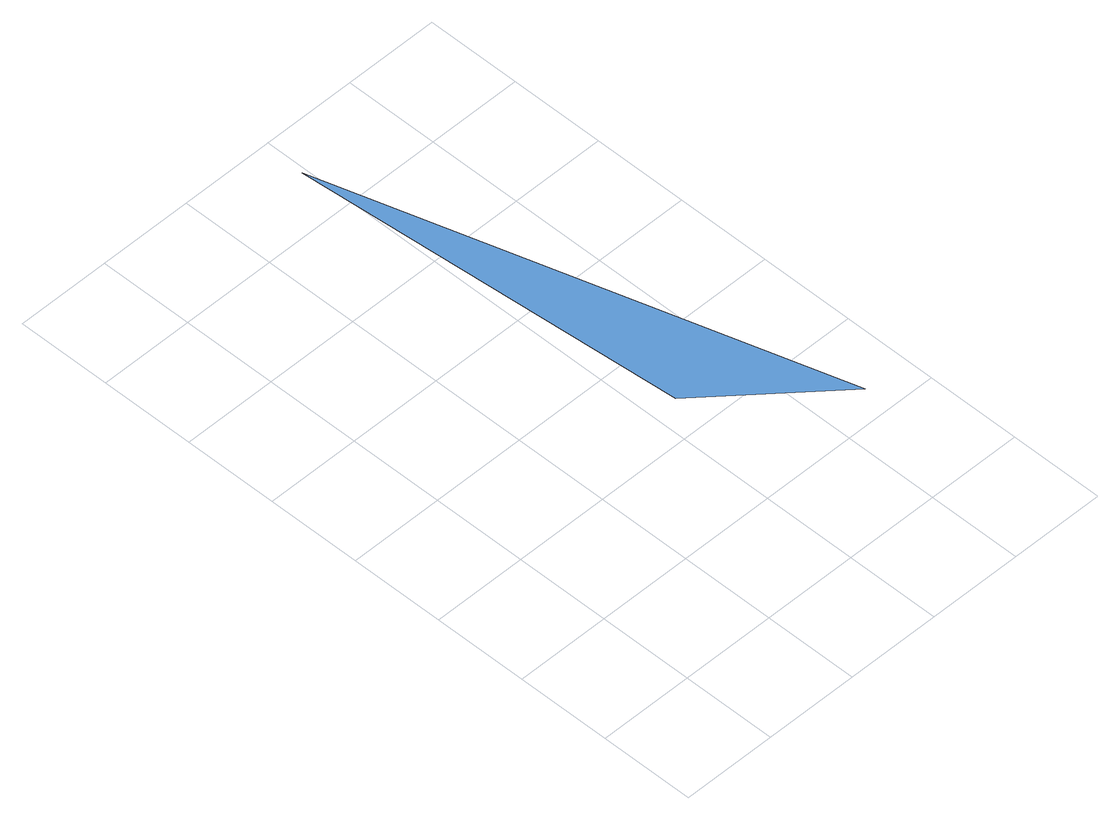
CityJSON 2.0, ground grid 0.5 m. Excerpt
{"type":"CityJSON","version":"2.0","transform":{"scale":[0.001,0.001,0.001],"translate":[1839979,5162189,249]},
"CityObjects":{
"waterbody1":{"type":"WaterBody","attributes":{"class":"unknow","usage":"unknow"},"geometry":[{"type":"MultiSurface","lod":"3","boundaries":[[[0,1,2]]],"semantics":{"surfaces":[{"type":"WaterSurface"}],"values":[0]}}]}
},
"vertices":[
[977,3270,74],[1146,1195,74],[1757,656,74]
]}
